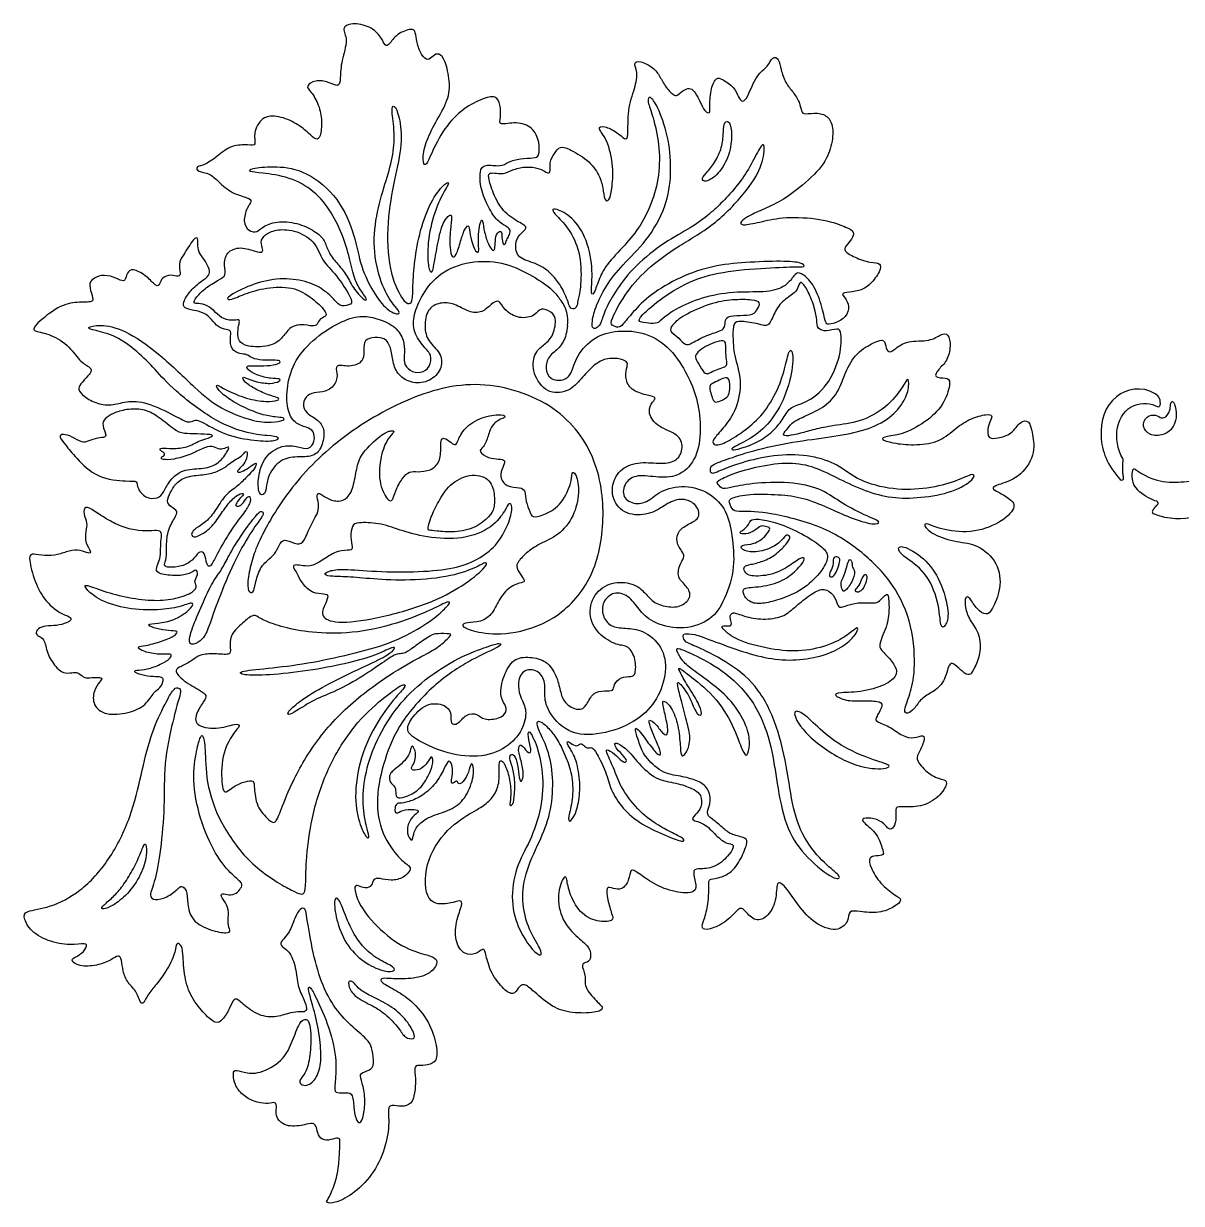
# Model space of a CAD drawing. Header units: millimetres. Extents: x -84 to 83, y -94 to 93.
# Drawn here: x -83.98 to -44.58, y -89.66 to -49.53 of the extents above; entities that cross this region are included whole.
import ezdxf

# ---------------------------------------------------------------- set-up
doc = ezdxf.new("R2010")
doc.units = ezdxf.units.MM
doc.header["$MEASUREMENT"] = 0
doc.layers.add('Default', color=18, linetype='Continuous')

msp = doc.modelspace()

# ---------------------------------------------------------------- linework, layer by layer
at = {"layer": 'Default', "color": 5}
for p, q in [((-46.574, -64.328), (-46.577, -64.324)), ((-46.568, -64.411), (-46.564, -64.371))]:
    msp.add_line(p, q, dxfattribs=at)
for centre, radius, start, end in [((-66.569, -59.64), 1.112, 350.9349, 38.8672), ((-65.288, -59.085), 0.143, 183.7725, 348.5789), ((-45.673, -62.441), 0.374, 349.1459, 58.9617), ((-45.371, -62.499), 0.0658, 240.1432, 349.1459), ((-44.893, -62.466), 0.0658, 20.8093, 184.0849), ((-46.629, -64.364), 0.0658, 354.1577, 33.0558), ((-46.617, -64.996), 0.0658, 222.8056, 10.6454), ((-45.575, -64.915), 0.698, 165.0265, 231.8094), ((-46.186, -64.752), 0.0658, 53.3091, 165.0265), ((-45.444, -65.845), 0.0658, 314.809, 73.521), ((-45.509, -66.146), 0.0658, 150.0931, 247.929)]:
    msp.add_arc(centre, radius, start, end, dxfattribs=at)
for points, degree in [([(-74.049, -56.624), (-74.194, -56.526), (-74.585, -56.322), (-75.299, -56.233), (-75.854, -56.417), (-76.015, -56.647), (-76.334, -56.603), (-76.53, -56.27), (-76.383, -55.781), (-76.201, -55.56), (-76.309, -55.462), (-76.89, -55.319), (-77.365, -54.902), (-77.649, -54.609), (-78.075, -54.584), (-78.129, -54.374), (-77.811, -54.364), (-77.355, -54.008), (-76.905, -53.655), (-76.303, -53.655), (-76.048, -53.69), (-76.19, -53.288), (-75.886, -52.676), (-75.299, -52.652), (-74.677, -52.931), (-74.258, -53.272), (-74.028, -53.516), (-73.881, -53.409), (-73.817, -52.855), (-73.925, -52.292), (-74.209, -51.817), (-74.405, -51.671), (-74.062, -51.436), (-73.597, -51.509), (-73.244, -51.715), (-73.205, -51.426), (-73.184, -50.806), (-72.919, -50.054), (-73.188, -49.677), (-72.836, -49.491), (-72.175, -49.614), (-71.793, -50.005), (-71.685, -50.309), (-71.548, -50.275), (-71.303, -49.873), (-70.74, -49.677), (-70.642, -49.81), (-70.62, -50.148), (-70.452, -50.622), (-70.207, -50.818), (-70.06, -50.622), (-69.854, -50.515), (-69.634, -50.755), (-69.463, -51.513), (-69.507, -52.106), (-69.979, -52.913), (-70.321, -53.586), (-70.425, -54.218), (-70.308, -54.407), (-70.187, -54.137), (-69.749, -53.175), (-69.111, -52.464), (-68.387, -52.074), (-67.888, -51.965), (-67.758, -52.286), (-67.737, -52.742), (-67.841, -53.015), (-67.209, -52.85), (-66.65, -53.045), (-66.411, -53.565), (-66.441, -54.056), (-66.593, -54.108), (-67.092, -54.108), (-67.504, -54.238), (-67.721, -54.411), (-68.324, -54.299), (-68.468, -54.521), (-68.449, -55.143), (-68.161, -55.805), (-67.874, -56.258), (-67.497, -56.46), (-67.4, -56.565), (-67.466, -56.752), (-67.544, -56.888), (-67.602, -57.071), (-67.688, -57.036), (-67.711, -56.713), (-67.727, -56.557), (-67.921, -56.682), (-67.933, -57.013), (-67.952, -57.246), (-68.038, -57.269), (-68.213, -56.958), (-68.33, -56.511), (-68.368, -56.122), (-68.466, -56.343), (-68.505, -56.701), (-68.516, -57.051), (-68.47, -57.324), (-68.594, -57.328), (-68.757, -56.908), (-68.816, -56.511), (-68.847, -56.355), (-68.983, -56.526), (-69.108, -56.908), (-69.262, -57.452), (-69.404, -57.506), (-69.489, -57.203), (-69.473, -56.52), (-69.385, -56.04), (-69.489, -56.013), (-69.769, -56.347), (-69.934, -57.257), (-70.026, -57.775), (-70.076, -58.017), (-70.18, -57.978), (-70.268, -57.395), (-70.145, -56.325), (-69.761, -55.347), (-69.462, -54.936), (-69.604, -54.905), (-70.076, -55.462), (-70.467, -56.429), (-70.675, -57.502), (-70.744, -58.412), (-70.736, -58.96), (-70.847, -59.095), (-71.078, -58.991), (-71.574, -57.981), (-71.637, -56.252), (-71.357, -54.812), (-71.082, -53.611), (-71.188, -52.656), (-71.389, -52.259), (-71.483, -52.43), (-71.338, -53.24), (-71.41, -54.081), (-71.675, -54.955), (-72.005, -56.061), (-72.108, -57.308), (-71.778, -58.541), (-71.374, -59.136), (-71.173, -59.337), (-71.228, -59.459), (-71.668, -59.257), (-72.145, -58.589), (-72.553, -57.696), (-72.728, -56.598), (-73.345, -55.308), (-74.516, -54.455), (-75.515, -54.379), (-76.283, -54.455), (-76.34, -54.578), (-75.937, -54.601), (-74.92, -54.743), (-74.086, -55.204), (-73.487, -55.945), (-73.079, -56.811), (-72.864, -57.636), (-72.699, -58.325), (-72.449, -58.697), (-72.276, -58.92), (-72.372, -58.978), (-72.795, -58.509), (-73.006, -58.029), (-73.332, -57.684), (-73.639, -57.276), (-73.717, -56.914), (-73.904, -56.723), (-74.049, -56.624)], 3), ([(-60.172, -53.213), (-60.178, -53.349), (-60.188, -53.676), (-60.423, -54.204), (-60.701, -54.578), (-60.941, -54.803), (-60.811, -54.962), (-60.331, -54.688), (-59.933, -53.968), (-59.871, -53.297), (-59.943, -52.826), (-60.149, -52.86), (-60.165, -53.077), (-60.172, -53.213)], 3), ([(-74.037, -58.991), (-74.189, -58.861), (-74.643, -58.509), (-75.502, -58.468), (-76.327, -58.66), (-76.866, -58.913), (-77.095, -58.93), (-76.978, -58.762), (-76.145, -58.367), (-75.269, -58.165), (-74.35, -58.28), (-73.77, -58.566), (-73.366, -58.964), (-73.181, -59.183), (-72.802, -59.082), (-72.802, -58.913), (-73.349, -58.036), (-73.845, -57.625), (-74.03, -56.918), (-74.802, -56.527), (-75.414, -56.534), (-75.798, -56.704), (-75.934, -56.966), (-75.832, -57.221), (-75.856, -57.323), (-76.036, -57.309), (-76.608, -57.096), (-77.108, -57.297), (-77.169, -57.773), (-77.084, -58.113), (-77.312, -58.225), (-77.852, -58.555), (-78.145, -58.884), (-78.213, -59.039), (-78.108, -59.06), (-77.821, -59.054), (-77.498, -59.285), (-77.276, -59.553), (-76.881, -59.655), (-76.613, -59.572), (-76.65, -59.732), (-76.708, -60.028), (-76.68, -60.343), (-76.409, -60.528), (-75.617, -60.543), (-75.17, -60.254), (-74.954, -59.853), (-74.531, -59.742), (-74.124, -59.844), (-73.985, -59.782), (-73.908, -59.551), (-73.64, -59.489), (-73.729, -59.289), (-73.885, -59.121), (-74.037, -58.991)], 3), ([(-77.931, -58.299), (-78.044, -58.384), (-78.327, -58.6), (-78.576, -59.044), (-78.535, -59.211), (-78.202, -59.286), (-77.82, -59.369), (-77.587, -59.585), (-77.371, -59.876), (-77.059, -59.951), (-76.914, -59.971), (-76.955, -60.208), (-76.936, -60.629), (-76.604, -60.782), (-76.388, -60.766), (-76.23, -60.92), (-75.876, -60.99), (-75.357, -60.974), (-75.232, -61.011), (-75.282, -61.115), (-75.689, -61.177), (-76.167, -61.181), (-76.404, -61.161), (-76.388, -61.294), (-76.043, -61.501), (-75.545, -61.618), (-75.251, -61.601), (-75.231, -61.701), (-75.586, -61.797), (-76.052, -61.728), (-76.466, -61.566), (-76.535, -61.549), (-76.511, -61.694), (-76.155, -61.942), (-75.665, -62.167), (-75.275, -62.263), (-75.282, -62.35), (-75.707, -62.408), (-76.38, -62.308), (-77.146, -61.98), (-77.439, -61.78), (-77.425, -61.918), (-77.122, -62.236), (-76.528, -62.581), (-75.862, -62.85), (-75.396, -62.919), (-75.113, -62.936), (-75.086, -63.022), (-75.517, -63.116), (-76.197, -63.067), (-77.301, -62.636), (-78.095, -61.998), (-79.353, -60.742), (-80.591, -59.898), (-81.409, -59.755), (-81.895, -59.883), (-81.578, -59.96), (-80.852, -60.139), (-80.11, -60.676), (-79.507, -61.289), (-78.908, -61.98), (-77.539, -63.031), (-76.444, -63.471), (-75.625, -63.555), (-75.251, -63.588), (-75.363, -63.742), (-76.079, -63.733), (-77.132, -63.546), (-78.044, -62.994), (-78.161, -63.026), (-78.371, -63.12), (-78.652, -62.97), (-79.703, -62.423), (-80.444, -62.34), (-80.929, -62.535), (-81.481, -62.479), (-81.949, -62.222), (-82.145, -61.964), (-82.066, -61.824), (-81.775, -61.486), (-81.644, -61.346), (-81.737, -61.205), (-82.065, -61.042), (-82.467, -60.435), (-83.155, -60.051), (-83.693, -60.005), (-83.623, -59.794), (-82.778, -59.113), (-82.146, -58.987), (-81.585, -59.029), (-81.641, -58.823), (-81.772, -58.388), (-81.664, -58.238), (-81.351, -58.06), (-80.906, -58.14), (-80.612, -58.318), (-80.509, -58.242), (-80.452, -57.929), (-80.195, -57.868), (-79.713, -58.186), (-79.456, -58.499), (-79.353, -58.41), (-79.292, -58.176), (-78.979, -58.055), (-78.684, -58.162), (-78.637, -58.045), (-78.718, -57.688), (-78.582, -57.464), (-78.163, -56.784), (-78.037, -56.817), (-78.079, -57.088), (-77.99, -57.378), (-77.789, -57.612), (-77.648, -57.907), (-77.648, -58.094), (-77.818, -58.215), (-77.931, -58.299)], 3), ([(-60.126, -63.223), (-59.994, -63.06), (-59.709, -62.679), (-59.522, -61.657), (-59.826, -60.787), (-59.851, -60.158), (-59.836, -59.691), (-59.62, -59.642), (-58.927, -59.74), (-58.634, -59.881), (-58.472, -59.428), (-58.191, -58.961), (-57.698, -58.69), (-57.615, -58.444), (-57.541, -58.247), (-57.279, -58.626), (-57.051, -59.226), (-56.984, -59.637), (-56.984, -59.919), (-56.676, -60.022), (-56.265, -59.883), (-56.152, -59.996), (-56.147, -60.767), (-56.602, -61.89), (-57.408, -62.48), (-57.887, -62.527), (-58.125, -62.958), (-58.426, -63.359), (-58.948, -63.761), (-59.497, -63.961), (-59.863, -64.06), (-59.908, -63.997), (-59.778, -63.908), (-59.064, -63.573), (-58.417, -62.926), (-57.958, -61.976), (-57.746, -60.898), (-57.903, -60.494), (-58.027, -61.055), (-58.251, -61.88), (-58.747, -62.76), (-59.335, -63.304), (-60.019, -63.763), (-60.429, -63.904), (-60.552, -63.797), (-60.502, -63.657), (-60.258, -63.386), (-60.126, -63.223)], 3), ([(-61.47, -59.449), (-61.25, -59.322), (-60.622, -59.035), (-59.85, -58.91), (-59.132, -58.922), (-58.889, -59.014), (-59.002, -59.236), (-59.14, -59.453), (-59.599, -59.453), (-60.067, -59.486), (-60.113, -59.674), (-60.129, -59.912), (-60.275, -59.987), (-60.897, -60.186), (-61.34, -60.475), (-61.499, -60.446), (-61.753, -60.154), (-62.008, -59.999), (-61.945, -59.799), (-61.691, -59.576), (-61.47, -59.449)], 3), ([(-57.064, -63.337), (-56.883, -63.292), (-56.458, -63.204), (-55.508, -63.094), (-54.626, -62.625), (-54.021, -61.851), (-53.889, -61.52), (-53.836, -61.846), (-53.968, -62.346), (-54.479, -62.967), (-55.31, -63.372), (-56.389, -63.584), (-57.594, -63.718), (-59.078, -64.017), (-60.009, -64.341), (-60.589, -64.535), (-60.622, -64.716), (-60.582, -64.897), (-60.21, -64.693), (-59.33, -64.386), (-58.158, -64.155), (-57.024, -64.237), (-56.165, -64.581), (-55.608, -65.084), (-54.39, -65.413), (-53.216, -65.367), (-52.214, -65.102), (-51.619, -64.78), (-51.594, -65.013), (-52.323, -65.484), (-53.486, -65.673), (-54.438, -65.688), (-55.345, -65.44), (-56.223, -65.028), (-57.065, -64.592), (-57.893, -64.433), (-58.959, -64.572), (-59.911, -64.855), (-60.422, -65.102), (-60.372, -65.187), (-60.199, -65.4), (-59.877, -65.291), (-58.949, -65.127), (-57.561, -65.137), (-56.679, -65.435), (-56.099, -65.896), (-55.07, -66.386), (-54.797, -66.485), (-55.015, -66.609), (-55.873, -66.341), (-56.602, -65.994), (-57.466, -65.641), (-58.265, -65.547), (-59.319, -65.522), (-59.948, -65.667), (-59.998, -65.791), (-59.839, -66.128), (-59.641, -66.128), (-58.664, -66.128), (-56.644, -66.653), (-55.337, -67.576), (-54.366, -68.567), (-53.699, -70.006), (-53.633, -71.645), (-53.816, -72.339), (-54.064, -72.949), (-53.905, -73.023), (-53.672, -72.864), (-53.449, -72.478), (-53.053, -72.279), (-52.641, -71.957), (-52.49, -71.226), (-52.319, -71.317), (-52.009, -71.601), (-51.795, -71.735), (-51.651, -71.521), (-51.41, -70.975), (-51.431, -70.29), (-51.806, -69.809), (-51.956, -69.397), (-51.945, -68.996), (-51.795, -69.033), (-51.544, -69.472), (-51.22, -69.672), (-51.04, -69.509), (-50.702, -68.761), (-50.795, -67.861), (-51.531, -67.217), (-52.186, -67.189), (-53.087, -66.917), (-53.387, -66.562), (-53.239, -66.524), (-52.857, -66.726), (-51.739, -66.897), (-50.74, -66.532), (-50.167, -65.986), (-50.396, -65.697), (-50.849, -65.451), (-51.051, -65.342), (-50.904, -65.233), (-50.103, -65.016), (-49.541, -64.203), (-49.65, -63.466), (-49.759, -63.013), (-50.07, -63.04), (-50.343, -63.504), (-50.861, -63.646), (-51.178, -63.657), (-51.189, -63.292), (-51.069, -63.002), (-51.003, -62.866), (-51.178, -62.8), (-51.762, -62.959), (-52.253, -63.273), (-52.771, -63.764), (-53.605, -63.884), (-54.335, -63.824), (-54.864, -63.672), (-54.652, -63.572), (-54.033, -63.506), (-53.192, -63.042), (-52.613, -62.434), (-52.411, -61.668), (-52.573, -61.578), (-53.036, -61.588), (-52.867, -61.289), (-52.547, -61.024), (-52.421, -60.48), (-52.507, -60.072), (-52.759, -60.072), (-53.111, -60.356), (-53.932, -60.299), (-54.345, -60.611), (-54.501, -60.738), (-54.652, -60.602), (-54.663, -60.238), (-55.015, -60.359), (-55.645, -60.701), (-56.047, -61.405), (-56.21, -62.023), (-56.699, -62.577), (-57.394, -62.879), (-57.822, -63.09), (-57.948, -63.257), (-58.191, -63.544), (-58.004, -63.569), (-57.545, -63.473), (-57.245, -63.381), (-57.064, -63.337)], 3), ([(-60.972, -60.651), (-60.898, -60.591), (-60.714, -60.472), (-60.38, -60.339), (-60.105, -60.305), (-60.085, -60.453), (-60.099, -60.745), (-60.043, -61.048), (-60.048, -61.19), (-60.275, -61.258), (-60.536, -61.354), (-60.734, -61.473), (-60.856, -61.382), (-61.074, -61.014), (-61.162, -60.83), (-61.047, -60.711), (-60.972, -60.651)], 3), ([(-75.884, -66.974), (-75.708, -66.618), (-75.132, -65.555), (-73.459, -63.735), (-70.997, -62.238), (-68.487, -61.552), (-65.742, -62.458), (-64.387, -64.365), (-64.167, -66.553), (-64.588, -68.499), (-65.893, -69.884), (-67.498, -70.356), (-68.584, -70.244), (-69.103, -70.05), (-69.008, -69.899), (-68.563, -69.916), (-68.079, -69.726), (-67.863, -69.207), (-67.496, -68.698), (-67.072, -68.547), (-66.899, -68.525), (-67.029, -68.334), (-67.232, -68.036), (-67.193, -67.863), (-66.838, -67.48), (-66.368, -67.195), (-65.696, -66.908), (-65.197, -66.199), (-65.052, -65.359), (-65.202, -64.779), (-65.342, -64.779), (-65.319, -65.149), (-65.717, -65.967), (-66.325, -66.272), (-66.699, -66.342), (-66.732, -66.159), (-66.91, -65.785), (-66.9, -65.411), (-67.06, -65.303), (-67.574, -65.298), (-67.799, -64.938), (-67.673, -64.624), (-67.565, -64.367), (-67.799, -64.343), (-68.161, -64.327), (-68.535, -64.074), (-68.339, -63.957), (-68.208, -63.7), (-68.091, -63.208), (-67.81, -62.998), (-67.567, -62.937), (-67.632, -62.811), (-68.301, -62.867), (-68.956, -63.227), (-69.214, -63.709), (-69.246, -63.859), (-69.377, -63.849), (-69.621, -63.615), (-69.799, -63.639), (-69.775, -63.929), (-69.808, -64.458), (-70.126, -64.748), (-70.594, -64.785), (-70.853, -64.754), (-71.096, -64.974), (-71.344, -65.442), (-71.423, -65.779), (-71.578, -65.793), (-71.929, -65.138), (-71.835, -64.193), (-71.601, -63.641), (-71.335, -63.407), (-71.447, -63.351), (-71.812, -63.491), (-72.492, -64.149), (-72.642, -64.58), (-72.735, -65.221), (-72.936, -65.712), (-73.358, -65.82), (-73.755, -65.633), (-73.989, -65.436), (-74.003, -65.689), (-73.882, -66.063), (-74.223, -66.581), (-74.429, -67.152), (-74.64, -67.292), (-75.075, -67.049), (-75.262, -67.175), (-75.388, -67.536), (-75.599, -67.713), (-75.95, -68.027), (-76.113, -68.612), (-76.151, -68.916), (-76.361, -68.897), (-76.361, -68.369), (-76.188, -67.69), (-76.06, -67.33), (-75.884, -66.974)], 3), ([(-60.491, -61.751), (-60.422, -61.716), (-60.239, -61.612), (-60.032, -61.556), (-59.941, -61.669), (-59.956, -62.08), (-60.018, -62.25), (-60.279, -62.378), (-60.486, -62.434), (-60.542, -62.278), (-60.627, -62.023), (-60.65, -61.819), (-60.559, -61.785), (-60.491, -61.751)], 3), ([(-80.834, -62.754), (-80.698, -62.705), (-80.336, -62.619), (-79.789, -62.663), (-79.328, -62.954), (-78.736, -63.456), (-78.46, -63.48), (-77.938, -63.496), (-77.509, -63.511), (-77.576, -63.603), (-77.984, -63.701), (-78.42, -63.962), (-78.927, -63.996), (-79.326, -63.956), (-79.359, -64.039), (-79.258, -64.1), (-79.166, -64.162), (-79.203, -64.232), (-79.326, -64.285), (-79.273, -64.371), (-78.899, -64.371), (-78.307, -64.202), (-77.861, -63.956), (-77.57, -63.879), (-77.349, -64.018), (-77.149, -64.002), (-76.971, -63.889), (-77.024, -64.079), (-77.376, -64.55), (-77.928, -64.688), (-78.582, -64.679), (-79.027, -65.069), (-79.211, -65.477), (-79.402, -65.698), (-79.846, -65.69), (-80.126, -65.333), (-80.111, -65.063), (-80.378, -65.115), (-81.494, -65.014), (-82.231, -64.277), (-82.565, -63.855), (-82.795, -63.567), (-82.665, -63.478), (-82.327, -63.574), (-81.981, -63.805), (-81.789, -63.739), (-81.463, -63.617), (-81.175, -63.617), (-81.183, -63.471), (-81.348, -63.117), (-81.148, -62.914), (-80.969, -62.803), (-80.834, -62.754)], 3), ([(-77.017, -64.534), (-77.096, -64.595), (-77.285, -64.74), (-77.742, -64.882), (-78.333, -64.903), (-78.768, -65.094), (-78.994, -65.489), (-79.136, -65.784), (-78.967, -65.989), (-78.714, -66.111), (-78.823, -66.321), (-79.111, -66.797), (-79.12, -67.383), (-79.127, -67.83), (-79.239, -67.965), (-79.072, -68.045), (-78.593, -68.006), (-78.225, -67.798), (-78.023, -67.479), (-77.848, -67.501), (-77.784, -67.725), (-77.729, -68.013), (-77.601, -68), (-77.397, -67.552), (-76.856, -66.633), (-76.421, -66.105), (-76.239, -65.773), (-76.288, -65.556), (-76.411, -65.687), (-76.596, -65.954), (-76.751, -65.954), (-76.78, -65.896), (-76.628, -65.679), (-76.436, -65.507), (-76.657, -65.507), (-76.985, -65.802), (-77.284, -66.241), (-77.599, -66.704), (-78.033, -66.974), (-78.238, -67.013), (-78.296, -66.87), (-78.141, -66.703), (-77.707, -66.451), (-77.416, -66.025), (-77.106, -65.533), (-76.688, -65.266), (-76.378, -64.941), (-76.107, -64.669), (-76.029, -64.437), (-76.184, -64.53), (-76.444, -64.735), (-76.688, -64.82), (-76.734, -64.747), (-76.525, -64.572), (-76.378, -64.32), (-76.358, -64.076), (-76.455, -64.084), (-76.56, -64.258), (-76.812, -64.375), (-76.938, -64.473), (-77.017, -64.534)], 3), ([(-46.552, -64.984), (-46.6, -64.728), (-46.568, -64.411)], 2), ([(-69.916, -66.794), (-69.773, -66.808), (-69.334, -66.86), (-68.572, -66.689), (-68.112, -66.283), (-67.962, -66.039), (-67.941, -65.542), (-68.112, -64.972), (-68.804, -64.817), (-69.517, -65.204), (-69.871, -65.794), (-70.136, -66.332), (-70.25, -66.731), (-70.189, -66.771), (-70.058, -66.779), (-69.916, -66.794)], 3), ([(-45.425, -65.782), (-45.591, -65.732), (-45.808, -65.62), (-46.007, -65.464)], 3), ([(-81.106, -66.41), (-80.938, -66.507), (-80.6, -66.673), (-80.058, -66.795), (-79.584, -66.786), (-79.313, -66.763), (-79.277, -66.93), (-79.327, -67.201), (-79.313, -67.599), (-79.381, -67.856), (-79.494, -68.104), (-79.404, -68.263), (-78.74, -68.33), (-78.311, -68.253), (-78.108, -68.064), (-78.026, -68.253), (-78.202, -68.524), (-78.073, -68.641), (-78.159, -68.863), (-78.784, -69.109), (-79.506, -69.18), (-80.405, -69.07), (-81.283, -68.848), (-81.967, -68.555), (-81.861, -68.785), (-81.393, -69.168), (-80.467, -69.461), (-79.362, -69.492), (-78.659, -69.383), (-78.19, -69.18), (-78.218, -69.383), (-78.738, -69.784), (-79.28, -69.925), (-79.794, -69.943), (-79.678, -70.051), (-79.244, -70.171), (-78.84, -70.189), (-78.72, -70.207), (-78.829, -70.369), (-79.306, -70.557), (-79.883, -70.709), (-80.104, -70.715), (-80.077, -70.829), (-79.559, -70.994), (-79.065, -70.973), (-78.925, -70.979), (-79.006, -71.164), (-79.44, -71.389), (-79.895, -71.524), (-80.241, -71.519), (-80.195, -71.632), (-79.749, -71.746), (-79.384, -71.749), (-79.249, -71.768), (-79.219, -71.895), (-79.33, -72.146), (-79.538, -72.233), (-79.81, -72.726), (-80.396, -72.999), (-81.209, -73.074), (-81.644, -72.723), (-81.608, -72.21), (-81.373, -71.902), (-81.293, -71.806), (-81.361, -71.776), (-81.682, -71.768), (-81.909, -71.819), (-82.109, -71.604), (-82.255, -71.589), (-82.558, -71.66), (-82.836, -71.495), (-83.183, -71.015), (-83.254, -70.49), (-83.423, -70.389), (-83.594, -70.3), (-83.506, -70.098), (-83.241, -70.017), (-82.862, -70.018), (-82.503, -69.92), (-82.339, -69.811), (-82.382, -69.71), (-82.736, -69.604), (-83.295, -69.161), (-83.648, -68.419), (-83.838, -67.603), (-83.671, -67.566), (-83.26, -67.638), (-82.826, -67.618), (-82.435, -67.45), (-82.044, -67.43), (-81.761, -67.571), (-81.66, -67.516), (-81.897, -67.21), (-81.877, -66.775), (-81.799, -66.523), (-81.963, -66.211), (-81.9, -65.911), (-81.61, -66.091), (-81.274, -66.313), (-81.106, -66.41)], 3), ([(-76.18, -66.399), (-76.309, -66.566), (-76.705, -67.107), (-77.053, -67.727), (-77.255, -68.143), (-77.584, -68.548), (-77.957, -69.416), (-78.308, -70.219), (-78.391, -70.722), (-78.027, -70.589), (-77.795, -70.381), (-77.611, -69.833), (-77.176, -68.639), (-76.626, -67.434), (-76.056, -66.541), (-75.81, -66.242), (-75.836, -66.141), (-75.932, -66.106), (-76.051, -66.233), (-76.18, -66.399)], 3), ([(-71.166, -66.759), (-70.9, -66.844), (-70.301, -67.018), (-69.022, -67.103), (-68.004, -66.682), (-67.567, -66.055), (-67.467, -65.804), (-67.326, -65.924), (-67.427, -66.441), (-67.828, -67.244), (-68.444, -67.728), (-69.193, -68.053), (-70.296, -68.182), (-71.859, -68.19), (-73.069, -68.077), (-73.559, -68.126), (-73.804, -68.263), (-73.613, -68.337), (-73.084, -68.337), (-72.265, -68.41), (-71.053, -68.494), (-69.514, -68.378), (-68.565, -68.038), (-68.194, -67.796), (-68.228, -68.026), (-69.013, -68.652), (-70.159, -69.276), (-72.002, -69.795), (-73.416, -69.962), (-73.884, -69.691), (-73.759, -69.369), (-73.583, -68.98), (-73.726, -68.918), (-74.156, -68.918), (-74.553, -68.542), (-74.657, -68.241), (-74.854, -67.99), (-74.732, -67.928), (-74.49, -67.978), (-74.147, -67.999), (-73.801, -67.769), (-73.27, -67.425), (-72.819, -67.467), (-72.79, -67.367), (-72.869, -67.011), (-72.811, -66.581), (-72.644, -66.498), (-71.9, -66.506), (-71.433, -66.673), (-71.166, -66.759)], 3), ([(-45.566, -66.113), (-45.493, -65.986), (-45.397, -65.891)], 2), ([(-58.203, -69.094), (-57.983, -69.017), (-57.464, -68.809), (-56.857, -68.227), (-56.561, -67.694), (-56.701, -67.401), (-57.265, -67.001), (-58.13, -66.564), (-58.915, -66.371), (-59.261, -66.391), (-59.281, -66.564), (-59.542, -66.802), (-59.666, -66.852), (-59.419, -66.929), (-59.073, -66.775), (-58.907, -66.583), (-58.669, -66.66), (-58.542, -66.679), (-58.734, -66.976), (-59.108, -67.256), (-59.608, -67.248), (-59.562, -67.428), (-59.188, -67.551), (-58.515, -67.39), (-58.149, -67.082), (-58.034, -66.889), (-57.868, -66.974), (-57.964, -67.167), (-58.369, -67.601), (-58.83, -67.84), (-59.261, -67.929), (-59.492, -67.986), (-59.465, -68.171), (-59.296, -68.351), (-58.542, -68.305), (-57.976, -68.028), (-57.503, -67.663), (-57.368, -67.709), (-57.549, -67.997), (-58.049, -68.467), (-58.8, -68.698), (-59.523, -68.708), (-59.523, -68.919), (-59.265, -69.266), (-58.784, -69.266), (-58.423, -69.17), (-58.203, -69.094)], 3), ([(-53.958, -67.698), (-53.797, -67.818), (-53.288, -68.139), (-52.819, -69.194), (-52.79, -70.145), (-52.614, -70.033), (-52.455, -69.634), (-52.76, -68.461), (-53.318, -67.687), (-54.151, -67.229), (-54.256, -67.417), (-54.119, -67.577), (-53.958, -67.698)], 3), ([(-56.219, -67.853), (-56.235, -67.924), (-56.299, -68.153), (-56.434, -68.366), (-56.565, -68.359), (-56.575, -68.246), (-56.409, -67.962), (-56.458, -67.679), (-56.302, -67.661), (-56.203, -67.728), (-56.203, -67.782), (-56.219, -67.853)], 3), ([(-55.942, -67.903), (-55.967, -67.985), (-56.019, -68.202), (-56.125, -68.44), (-56.178, -68.564), (-56.125, -68.835), (-56.058, -68.878), (-55.774, -68.534), (-55.668, -68.127), (-55.806, -68.031), (-55.774, -67.854), (-55.87, -67.712), (-55.917, -67.822), (-55.942, -67.903)], 3), ([(-55.443, -68.4), (-55.474, -68.468), (-55.533, -68.645), (-55.71, -68.812), (-55.65, -68.876), (-55.498, -68.876), (-55.313, -68.574), (-55.267, -68.302), (-55.345, -68.238), (-55.411, -68.332), (-55.443, -68.4)], 3), ([(-57.61, -79.523), (-57.442, -79.747), (-57.081, -80.171), (-56.286, -80.452), (-55.889, -80.07), (-55.926, -79.683), (-55.571, -79.736), (-54.855, -79.805), (-54.336, -79.577), (-54.06, -79.338), (-54.309, -79.195), (-54.839, -78.798), (-55.184, -78.217), (-55.237, -77.888), (-54.972, -77.835), (-54.68, -77.835), (-54.76, -77.613), (-54.945, -77.024), (-55.528, -76.643), (-55.369, -76.537), (-54.935, -76.574), (-54.616, -76.823), (-54.548, -76.955), (-54.362, -76.908), (-54.272, -76.537), (-54.346, -76.15), (-54.07, -76.176), (-53.373, -76.191), (-52.739, -75.776), (-52.508, -75.298), (-52.692, -75.257), (-53.194, -75.084), (-53.626, -74.577), (-53.557, -74.404), (-53.326, -73.945), (-53.326, -73.692), (-53.684, -73.859), (-54.058, -73.79), (-54.537, -73.415), (-55.009, -73.271), (-54.986, -73.144), (-54.702, -72.684), (-54.887, -72.569), (-55.438, -72.569), (-56.005, -72.58), (-56.452, -72.366), (-56.266, -72.279), (-55.397, -72.279), (-54.536, -71.993), (-54.207, -71.64), (-54.356, -71.324), (-54.685, -70.935), (-54.954, -70.726), (-54.586, -70.054), (-54.518, -69.413), (-54.551, -69.173), (-54.551, -68.914), (-54.674, -68.97), (-54.874, -69.196), (-55, -69.256), (-55.538, -69.206), (-55.964, -69.319), (-56.253, -69.429), (-56.296, -69.23), (-56.468, -68.877), (-56.831, -68.714), (-57.248, -68.981), (-57.79, -69.411), (-58.116, -69.724), (-58.827, -69.823), (-59.49, -69.698), (-59.891, -69.51), (-59.966, -69.735), (-59.87, -69.965), (-59.95, -70.04), (-60.263, -69.99), (-60.192, -70.144), (-59.662, -70.561), (-58.377, -70.861), (-57.367, -70.903), (-56.376, -70.617), (-55.846, -70.263), (-55.583, -70.012), (-55.592, -70.229), (-55.967, -70.646), (-56.628, -71.007), (-57.579, -71.206), (-58.517, -71.168), (-59.488, -70.914), (-60.637, -70.492), (-61.174, -70.281), (-61.533, -70.281), (-61.545, -70.353), (-61.495, -70.585), (-61.072, -70.712), (-59.94, -71.288), (-58.926, -72.12), (-58.26, -73.571), (-57.942, -75.222), (-57.767, -76.569), (-57.186, -77.659), (-56.434, -78.348), (-56.123, -78.591), (-56.417, -78.676), (-57.48, -77.789), (-58.072, -76.856), (-58.367, -75.315), (-58.498, -74.196), (-59.003, -72.677), (-60.081, -71.564), (-61.165, -71.001), (-61.728, -70.754), (-61.799, -70.803), (-61.573, -71.226), (-61.2, -71.529), (-60.495, -72.022), (-59.795, -72.642), (-59.301, -73.546), (-59.265, -74.089), (-59.355, -74.48), (-59.506, -74.36), (-59.807, -73.413), (-60.47, -72.371), (-61.435, -71.617), (-61.736, -71.394), (-61.652, -71.587), (-61.362, -72.111), (-60.94, -72.744), (-60.88, -73.136), (-61.121, -72.992), (-61.314, -72.401), (-61.706, -71.888), (-61.754, -71.961), (-61.622, -72.491), (-61.422, -73.284), (-61.259, -73.827), (-61.418, -74.371), (-61.605, -74.505), (-61.63, -74.213), (-61.68, -73.496), (-61.892, -72.814), (-62.223, -72.507), (-62.248, -72.675), (-62.1, -73.234), (-62.026, -73.729), (-62.199, -73.753), (-62.456, -73.348), (-62.743, -73.15), (-62.668, -73.432), (-62.46, -73.936), (-62.263, -74.381), (-62.361, -74.47), (-62.717, -74.025), (-63.128, -73.447), (-63.202, -73.506), (-63.029, -74.025), (-62.881, -74.431), (-62.286, -75.037), (-61.61, -75.129), (-61.083, -75.263), (-60.707, -75.482), (-60.554, -75.968), (-60.78, -76.419), (-60.594, -76.544), (-60.118, -76.945), (-59.908, -77.131), (-59.366, -77.221), (-59.351, -77.407), (-59.552, -77.933), (-59.927, -78.479), (-60.524, -78.644), (-60.674, -78.629), (-60.664, -78.88), (-60.674, -79.466), (-60.825, -80.043), (-60.95, -80.319), (-60.679, -80.384), (-60.027, -80.083), (-59.636, -79.582), (-59.476, -79.632), (-59.141, -80.083), (-58.69, -79.983), (-58.339, -79.371), (-58.384, -78.644), (-58.088, -78.83), (-57.778, -79.3), (-57.61, -79.523)], 3), ([(-74.906, -70.115), (-74.611, -70.181), (-73.932, -70.287), (-72.429, -70.262), (-70.858, -69.811), (-69.905, -69.367), (-69.489, -69.157), (-69.468, -69.248), (-69.747, -69.549), (-70.389, -70.045), (-71.499, -70.633), (-72.866, -70.985), (-74.317, -71.306), (-75.734, -71.472), (-76.728, -71.563), (-76.562, -71.7), (-75.692, -71.708), (-74.296, -71.555), (-72.992, -71.306), (-72.096, -71.054), (-71.454, -70.756), (-71.33, -70.735), (-71.388, -70.855), (-71.719, -71.096), (-72.726, -71.56), (-73.888, -72.122), (-74.667, -72.631), (-75.019, -72.963), (-74.99, -73.066), (-74.75, -72.954), (-74.108, -72.519), (-73.354, -72.25), (-72.43, -71.741), (-71.644, -71.182), (-71.311, -70.96), (-71.121, -70.969), (-70.979, -70.947), (-70.603, -70.659), (-70.096, -70.312), (-69.94, -70.28), (-69.414, -70.28), (-69.446, -70.358), (-69.844, -70.733), (-70.293, -70.985), (-71.103, -71.397), (-72.727, -72.492), (-74.066, -73.899), (-74.928, -75.472), (-75.272, -76.42), (-75.418, -76.754), (-75.602, -76.676), (-76.082, -76.159), (-76.133, -75.495), (-76.142, -75.257), (-76.426, -75.298), (-76.852, -75.472), (-77.104, -75.724), (-77.25, -75.586), (-77.263, -74.391), (-76.837, -73.64), (-76.585, -73.398), (-76.732, -73.32), (-77.42, -73.564), (-78.199, -73.417), (-78.107, -72.959), (-77.832, -72.556), (-77.732, -72.387), (-77.956, -72.226), (-78.657, -71.823), (-78.863, -71.503), (-78.634, -71.411), (-78.222, -71.189), (-78.006, -70.996), (-77.489, -70.95), (-76.93, -71.028), (-76.949, -70.813), (-76.976, -70.346), (-76.587, -69.966), (-76.175, -69.608), (-76.023, -69.709), (-75.703, -69.892), (-75.202, -70.049), (-74.906, -70.115)], 3), ([(-79.231, -72.798), (-79.365, -73.07), (-79.692, -73.785), (-79.977, -75.071), (-80.305, -76.486), (-81.048, -78.028), (-82.049, -79.087), (-83.098, -79.622), (-83.977, -79.706), (-83.988, -79.958), (-83.714, -80.473), (-82.958, -80.825), (-82.202, -80.881), (-81.794, -80.786), (-81.861, -81.032), (-82.157, -81.273), (-82.437, -81.368), (-82.101, -81.62), (-81.486, -81.581), (-80.987, -81.385), (-80.747, -81.188), (-80.637, -81.363), (-80.616, -81.765), (-80.454, -82.159), (-80.104, -82.478), (-80.025, -82.859), (-79.894, -82.88), (-79.776, -82.579), (-79.478, -82.229), (-79.076, -81.713), (-78.788, -81.046), (-78.808, -80.789), (-78.619, -80.846), (-78.559, -81.086), (-78.523, -81.99), (-78.294, -82.668), (-77.805, -83.249), (-77.432, -83.582), (-77.223, -83.442), (-76.962, -83.041), (-76.83, -82.66), (-76.649, -82.748), (-76.143, -83.226), (-75.501, -83.378), (-74.98, -83.19), (-74.631, -83.137), (-74.41, -83.165), (-74.33, -83.057), (-74.418, -82.748), (-74.679, -82.287), (-74.699, -81.645), (-74.948, -81.034), (-75.281, -80.902), (-75.201, -80.713), (-74.937, -80.472), (-74.744, -79.931), (-74.584, -79.61), (-74.383, -79.618), (-74.363, -79.858), (-74.143, -81.164), (-73.822, -82.285), (-73.319, -83.159), (-72.671, -83.767), (-72.184, -84.176), (-72.138, -84.417), (-72.022, -84.941), (-72.207, -85.15), (-72.558, -85.224), (-72.498, -85.432), (-72.364, -85.925), (-72.371, -86.552), (-72.505, -86.975), (-72.646, -86.887), (-72.752, -86.51), (-72.769, -85.911), (-72.981, -85.89), (-73.35, -85.925), (-73.428, -85.788), (-73.313, -85.121), (-73.444, -84.01), (-73.957, -82.794), (-74.256, -82.224), (-74.309, -82.354), (-74.228, -82.643), (-74.002, -83.428), (-73.861, -84.334), (-73.856, -84.993), (-74.067, -85.521), (-74.402, -85.698), (-74.613, -85.578), (-74.571, -85.419), (-74.36, -85.215), (-74.204, -84.552), (-74.204, -83.728), (-74.293, -83.398), (-74.448, -83.39), (-74.615, -83.534), (-74.876, -84.253), (-75.148, -84.816), (-75.979, -85.284), (-76.511, -85.214), (-76.834, -85.089), (-76.853, -85.299), (-76.817, -85.608), (-76.545, -85.991), (-76.143, -86.205), (-75.705, -86.293), (-75.456, -86.207), (-75.367, -86.281), (-75.397, -86.546), (-75.367, -86.798), (-75.096, -87.01), (-74.851, -87.042), (-74.528, -87.024), (-74.169, -86.919), (-74.042, -86.982), (-74.001, -87.182), (-73.9, -87.484), (-73.605, -87.534), (-73.297, -87.423), (-73.208, -87.468), (-73.224, -87.699), (-73.243, -88.319), (-73.361, -88.954), (-73.599, -89.489), (-73.71, -89.632), (-73.536, -89.679), (-73.012, -89.521), (-72.25, -88.902), (-71.749, -88.057), (-71.516, -87.079), (-71.602, -86.386), (-71.474, -86.31), (-71.123, -86.382), (-70.779, -86.309), (-70.663, -85.922), (-70.637, -85.406), (-70.701, -84.998), (-70.564, -84.955), (-70.233, -84.985), (-69.906, -84.831), (-69.906, -84.337), (-70.157, -83.482), (-70.798, -82.73), (-71.378, -82.378), (-71.873, -82.12), (-71.821, -81.999), (-71.606, -82.008), (-70.897, -82.051), (-70.166, -81.9), (-69.865, -81.492), (-69.981, -81.277), (-70.402, -81.191), (-71.335, -80.847), (-72.363, -79.857), (-72.69, -79.195), (-72.741, -78.851), (-72.604, -78.838), (-72.354, -78.975), (-72.118, -78.859), (-72.096, -78.623), (-71.882, -78.593), (-71.486, -78.705), (-71.035, -78.598), (-70.798, -78.305), (-70.837, -78.189), (-71.172, -77.983), (-71.817, -77.136), (-72.032, -75.909), (-71.71, -74.551), (-71.221, -73.309), (-69.935, -71.904), (-68.69, -71.118), (-67.67, -70.689), (-67.761, -70.581), (-68.121, -70.699), (-69.157, -71.059), (-70.368, -71.847), (-71.26, -72.712), (-72.01, -73.92), (-72.359, -74.995), (-72.475, -75.989), (-72.323, -76.874), (-72.201, -77.214), (-72.29, -77.275), (-72.531, -76.862), (-72.756, -75.915), (-72.552, -74.473), (-71.943, -73.224), (-71.271, -72.376), (-70.934, -72.039), (-71.068, -71.972), (-71.62, -72.37), (-72.621, -73.226), (-73.525, -74.576), (-74.109, -76.118), (-74.377, -77.812), (-74.377, -78.793), (-74.409, -79.173), (-74.65, -79.154), (-76.186, -78.264), (-77.236, -76.876), (-77.779, -75.472), (-77.793, -74.235), (-77.864, -73.707), (-77.962, -73.755), (-78.092, -74.188), (-78.259, -75.224), (-78.006, -76.577), (-77.467, -77.837), (-76.838, -78.548), (-76.501, -78.786), (-76.588, -78.935), (-76.733, -79.135), (-76.998, -79.188), (-77.227, -79.099), (-77.298, -79.205), (-77.101, -79.414), (-76.979, -79.768), (-77.057, -80.142), (-76.931, -80.398), (-77.018, -80.485), (-77.609, -80.398), (-78.286, -80.056), (-78.416, -79.453), (-78.416, -78.981), (-78.632, -78.843), (-78.699, -78.942), (-79.109, -79.277), (-79.531, -79.356), (-79.739, -79.238), (-79.503, -78.706), (-79.321, -77.692), (-79.172, -76.123), (-79.231, -74.74), (-78.887, -73.151), (-78.682, -72.43), (-78.605, -72.192), (-78.751, -72.101), (-78.887, -72.156), (-79.097, -72.527), (-79.231, -72.798)], 3), ([(-56.958, -73.456), (-56.742, -73.654), (-56.208, -74.109), (-55.125, -74.58), (-54.34, -74.776), (-54.787, -74.933), (-55.91, -74.761), (-57.417, -73.744), (-57.888, -72.865), (-57.503, -72.92), (-57.173, -73.257), (-56.958, -73.456)], 3), ([(-68.718, -76.364), (-68.944, -76.496), (-69.585, -76.871), (-70.384, -78.11), (-70.307, -79.534), (-69.451, -79.465), (-69.25, -79.386), (-69.06, -79.357), (-69.072, -79.547), (-69.339, -80.279), (-69.238, -80.975), (-68.881, -81.243), (-68.494, -81.142), (-68.316, -80.951), (-68.262, -81.169), (-68.093, -81.847), (-67.627, -82.413), (-67.31, -82.598), (-67.151, -82.323), (-66.981, -82.164), (-66.717, -82.36), (-66.054, -82.964), (-65.445, -83.192), (-64.572, -83.197), (-64.176, -83.055), (-64.465, -82.816), (-64.937, -82.284), (-64.826, -81.913), (-65.049, -81.507), (-64.785, -81.472), (-64.658, -81.32), (-64.719, -80.955), (-65.013, -80.711), (-65.634, -80.154), (-65.862, -79.251), (-65.624, -78.539), (-65.497, -78.529), (-65.456, -79.046), (-65.065, -79.808), (-64.456, -80.112), (-63.883, -80.066), (-63.959, -79.848), (-64.122, -79.331), (-64.172, -78.848), (-63.924, -78.96), (-63.622, -79.012), (-63.368, -78.683), (-63.343, -78.241), (-63.089, -78.403), (-62.566, -78.802), (-61.81, -79.107), (-61.059, -79.122), (-61.12, -78.731), (-61.236, -78.274), (-60.973, -78.295), (-60.414, -78.243), (-59.932, -77.776), (-59.755, -77.431), (-60.069, -77.441), (-60.409, -77.167), (-60.841, -76.685), (-61.297, -76.644), (-61.15, -76.456), (-60.895, -76.213), (-60.905, -75.746), (-61.21, -75.553), (-61.758, -75.35), (-62.478, -75.264), (-63.075, -74.687), (-63.467, -74.17), (-63.861, -73.958), (-63.88, -74.068), (-63.77, -74.25), (-63.453, -74.542), (-63.467, -74.677), (-63.613, -74.644), (-63.869, -74.37), (-64.179, -74.177), (-64.146, -74.348), (-63.869, -74.914), (-63.657, -75.558), (-63, -76.391), (-62.353, -76.826), (-61.893, -77.068), (-61.455, -77.285), (-61.534, -77.381), (-61.985, -77.214), (-62.987, -76.776), (-63.613, -76.233), (-64.031, -75.577), (-64.139, -75.013), (-64.503, -74.3), (-64.653, -74.13), (-64.774, -74.191), (-64.895, -74.122), (-65.037, -73.98), (-65.11, -74.13), (-65.325, -74.057), (-65.483, -73.899), (-65.503, -74.057), (-65.224, -74.393), (-65.041, -75.171), (-65.06, -75.884), (-65.208, -76.478), (-65.423, -76.724), (-65.462, -76.568), (-65.287, -75.935), (-65.294, -75.153), (-65.501, -74.517), (-65.813, -73.869), (-66.056, -73.556), (-66.407, -73.224), (-66.544, -73.283), (-66.478, -73.517), (-66.087, -74.307), (-65.938, -75.276), (-66.036, -76.43), (-66.417, -77.335), (-66.963, -78.473), (-67.033, -79.509), (-66.801, -80.359), (-66.354, -81.05), (-66.35, -81.28), (-66.64, -81.096), (-67.133, -80.396), (-67.432, -79.406), (-67.249, -78.21), (-66.745, -77.376), (-66.334, -76.214), (-66.284, -74.997), (-66.54, -73.963), (-66.835, -73.48), (-66.81, -73.881), (-66.665, -74.352), (-66.835, -74.358), (-67.073, -73.963), (-67.18, -74.226), (-67.029, -74.653), (-66.948, -75.168), (-67.086, -75.387), (-67.123, -75.124), (-67.18, -74.618), (-67.34, -74.329), (-67.471, -74.461), (-67.382, -74.713), (-67.261, -75.17), (-67.27, -75.764), (-67.326, -76.123), (-67.471, -76.157), (-67.396, -75.879), (-67.41, -75.324), (-67.569, -74.778), (-67.724, -74.548), (-67.83, -74.671), (-67.768, -75.232), (-67.906, -75.736), (-68.228, -76.073), (-68.492, -76.231), (-68.718, -76.364)], 3), ([(-71.263, -74.825), (-71.187, -74.762), (-70.989, -74.592), (-70.837, -74.357), (-70.787, -74.066), (-70.698, -74.146), (-70.621, -74.39), (-70.682, -74.686), (-70.815, -74.861), (-70.759, -74.944), (-70.44, -74.903), (-70.227, -74.667), (-70.122, -74.426), (-70.011, -74.57), (-70.163, -75.074), (-70.488, -75.582), (-70.925, -75.831), (-71.277, -75.9), (-71.327, -75.762), (-71.314, -75.485), (-71.535, -75.354), (-71.549, -75.091), (-71.447, -74.972), (-71.339, -74.889), (-71.263, -74.825)], 3), ([(-71.048, -76.036), (-70.944, -76.019), (-70.654, -75.937), (-70.16, -75.625), (-69.772, -75.113), (-69.581, -74.652), (-69.484, -74.583), (-69.379, -74.777), (-69.393, -75.151), (-69.454, -75.373), (-69.36, -75.381), (-69.235, -75.257), (-69.207, -75.379), (-69.093, -75.415), (-68.857, -75.096), (-68.782, -74.702), (-68.699, -74.688), (-68.627, -75.087), (-68.912, -75.85), (-69.348, -76.266), (-70.109, -76.462), (-70.55, -76.753), (-70.716, -77.044), (-70.733, -77.308), (-70.822, -77.321), (-70.974, -76.997), (-70.83, -76.554), (-70.525, -76.346), (-70.564, -76.268), (-71.021, -76.246), (-71.279, -76.407), (-71.354, -76.365), (-71.348, -76.157), (-71.279, -76.041), (-71.153, -76.054), (-71.048, -76.036)], 3), ([(-80.084, -77.933), (-80.16, -78.106), (-80.355, -78.495), (-80.7, -78.995), (-80.996, -79.299), (-81.37, -79.603), (-81.293, -79.672), (-80.968, -79.563), (-80.448, -79.169), (-79.961, -78.479), (-79.779, -77.797), (-79.819, -77.391), (-79.9, -77.46), (-80.009, -77.761), (-80.084, -77.933)], 3), ([(-73.097, -79.706), (-73.022, -79.9), (-72.804, -80.445), (-72.338, -81.072), (-71.782, -81.443), (-71.316, -81.643), (-71.373, -81.799), (-71.791, -81.766), (-72.514, -81.419), (-73.098, -80.754), (-73.383, -79.875), (-73.431, -79.248), (-73.255, -79.281), (-73.173, -79.512), (-73.097, -79.706)], 3), ([(-72.516, -82.398), (-72.417, -82.477), (-72.136, -82.626), (-71.504, -82.925), (-70.971, -83.377), (-70.672, -83.899), (-70.662, -84.099), (-71.028, -84.042), (-71.171, -83.733), (-71.694, -83.177), (-72.155, -82.916), (-72.787, -82.607), (-72.962, -82.179), (-72.896, -82.07), (-72.73, -82.15), (-72.615, -82.318), (-72.516, -82.398)], 3)]:
    msp.add_open_spline(points, degree=degree, dxfattribs=at)
for points, knots in [([(-65.431, -59.094), (-65.434, -59.04), (-65.502, -58.872), (-65.626, -58.599), (-65.763, -58.361), (-66.053, -57.989), (-66.545, -57.666), (-67.203, -57.524), (-67.27, -57.015), (-67.133, -56.697), (-66.789, -56.472), (-67.038, -56.336), (-67.633, -55.995), (-67.985, -55.391), (-68.176, -54.764), (-68.16, -54.621), (-67.979, -54.602), (-67.667, -54.669), (-67.317, -54.478), (-66.865, -54.389), (-66.457, -54.436), (-66.187, -54.611), (-66.037, -54.637), (-66.101, -54.261), (-65.919, -53.932), (-65.721, -53.686), (-65.472, -53.772), (-64.773, -54.146), (-64.365, -54.704), (-64.269, -55.119), (-64.221, -55.56), (-64.055, -55.592), (-63.996, -55.328), (-63.969, -55.136), (-63.942, -54.944), (-63.894, -54.44), (-64.114, -53.433), (-64.493, -53.065), (-64.245, -52.997), (-63.772, -53.223), (-63.519, -53.497), (-63.388, -53.433), (-63.451, -52.457), (-63.167, -51.71), (-63.072, -51.147), (-63.256, -50.868), (-63.02, -50.778), (-62.536, -51.026), (-62.325, -51.326), (-62.141, -51.71), (-61.82, -52.013), (-61.74, -51.97), (-61.474, -51.755), (-61.285, -51.717), (-61.134, -51.856), (-60.949, -52.215), (-60.818, -52.518), (-60.604, -52.619), (-60.646, -52.369), (-60.599, -51.709), (-60.404, -51.33), (-60.228, -51.411), (-59.778, -51.696), (-59.66, -52.062), (-59.521, -52.214), (-59.357, -52.083), (-59.038, -51.24), (-58.637, -51.004), (-58.503, -50.624), (-58.27, -50.723), (-58.222, -51.085), (-58.056, -51.563), (-57.794, -51.859), (-57.568, -52.212), (-57.513, -52.543), (-57.436, -52.622), (-56.954, -52.546), (-56.567, -52.693), (-56.412, -53.111), (-56.49, -53.789), (-56.822, -54.459), (-57.718, -55.253), (-58.367, -55.659), (-59.043, -55.947), (-59.407, -56.129), (-59.634, -56.32), (-59.507, -56.411), (-58.861, -56.269), (-58.118, -56.093), (-56.825, -56.155), (-55.984, -56.444), (-55.695, -56.611), (-55.794, -56.861), (-56.012, -57.107), (-56.091, -57.257), (-55.727, -57.483), (-55.146, -57.679), (-54.801, -57.66), (-54.817, -57.945), (-55.174, -58.429), (-55.55, -58.647), (-56.026, -58.667), (-56.169, -58.726), (-55.979, -58.897), (-55.857, -59.237), (-56.06, -59.593), (-56.461, -59.753), (-56.688, -59.77), (-56.705, -59.604), (-56.917, -58.77), (-57.257, -58.186), (-57.623, -57.965), (-57.749, -58.064), (-58.014, -58.464), (-58.631, -58.692), (-59.684, -58.634), (-60.805, -58.808), (-61.704, -59.171), (-62.237, -59.554), (-62.407, -59.748), (-62.705, -59.724), (-63.079, -59.69), (-63.028, -59.514), (-62.257, -58.835), (-61.229, -58.231), (-60.09, -57.936), (-58.435, -57.823), (-57.547, -57.8), (-57.391, -57.812), (-57.461, -57.662), (-58.125, -57.599), (-59.45, -57.651), (-60.518, -57.756), (-61.644, -58.136), (-62.694, -58.759), (-63.261, -59.355), (-63.616, -59.803), (-63.728, -59.885), (-63.989, -59.803), (-64.015, -59.646), (-63.56, -58.77), (-62.825, -57.888), (-61.682, -57.071), (-60.425, -56.378), (-59.271, -55.127), (-58.822, -54.323), (-58.737, -53.563), (-58.92, -53.696), (-59.256, -54.413), (-59.676, -55.03), (-60.22, -55.623), (-60.613, -55.995), (-61.265, -56.489), (-62.145, -56.934), (-63.207, -57.785), (-63.82, -58.586), (-64.205, -59.263), (-64.33, -59.725), (-64.44, -59.867), (-64.619, -59.945), (-64.66, -59.697), (-64.512, -59.116), (-64.126, -58.368), (-63.537, -57.655), (-62.671, -56.839), (-62.042, -55.588), (-61.927, -54.496), (-62.038, -53.34), (-62.424, -52.29), (-62.677, -51.971), (-62.779, -52.135), (-62.602, -52.557), (-62.357, -53.511), (-62.322, -54.564), (-62.558, -55.563), (-62.998, -56.44), (-63.494, -57.045), (-64.196, -57.762), (-64.416, -58.253), (-64.601, -58.818), (-64.694, -58.691), (-64.594, -58.011), (-64.788, -56.839), (-65.32, -56.086), (-65.904, -55.8), (-66.015, -55.87), (-65.889, -56.019), (-65.369, -56.558), (-65.005, -57.387), (-65.008, -58.517), (-65.122, -58.891), (-65.136, -59.053), (-65.148, -59.113)], [573.922702, 573.922702, 573.922702, 573.922702, 574.898226, 575.898226, 576.898226, 577.898226, 578.898226, 579.898226, 580.898226, 581.898226, 582.898226, 583.898226, 584.898226, 585.898226, 586.898226, 587.898226, 588.898226, 589.898226, 590.898226, 591.898226, 592.898226, 593.898226, 594.898226, 595.898226, 596.898226, 597.898226, 598.898226, 599.898226, 600.898226, 601.898226, 602.898226, 603.898226, 604.898226, 604.898226, 604.898226, 605.898226, 606.898226, 607.898226, 608.898226, 609.898226, 610.898226, 611.898226, 612.898226, 613.898226, 614.898226, 615.898226, 616.898226, 617.898226, 618.898226, 619.898226, 620.898226, 621.898226, 622.898226, 623.898226, 624.898226, 625.898226, 626.898226, 627.898226, 628.898226, 629.898226, 630.898226, 631.898226, 632.898226, 633.898226, 634.898226, 635.898226, 636.898226, 637.898226, 638.898226, 639.898226, 640.898226, 641.898226, 642.898226, 643.898226, 644.898226, 645.898226, 646.898226, 647.898226, 648.898226, 649.898226, 650.898226, 651.898226, 652.898226, 653.898226, 654.898226, 655.898226, 656.898226, 657.898226, 658.898226, 659.898226, 660.898226, 661.898226, 662.898226, 663.898226, 664.898226, 665.898226, 666.898226, 667.898226, 668.898226, 669.898226, 670.898226, 671.898226, 672.898226, 673.898226, 674.898226, 675.898226, 676.898226, 677.898226, 678.898226, 679.898226, 680.898226, 681.898226, 682.898226, 683.898226, 684.898226, 685.898226, 686.898226, 687.898226, 688.898226, 689.898226, 690.898226, 691.898226, 692.898226, 693.898226, 694.898226, 695.898226, 696.898226, 697.898226, 698.898226, 699.898226, 700.898226, 701.898226, 702.898226, 703.898226, 704.898226, 705.898226, 706.898226, 707.898226, 708.898226, 709.898226, 710.898226, 711.898226, 712.898226, 713.898226, 714.898226, 715.898226, 716.898226, 717.898226, 718.898226, 719.898226, 720.898226, 721.898226, 722.898226, 723.898226, 724.898226, 725.898226, 726.898226, 727.898226, 728.898226, 729.898226, 730.898226, 731.898226, 732.898226, 733.898226, 734.898226, 735.898226, 736.898226, 737.898226, 738.898226, 739.898226, 740.898226, 741.898226, 742.898226, 743.898226, 744.898226, 745.898226, 746.898226, 747.898226, 748.898226, 749.898226, 750.898226, 751.898226, 752.898226, 753.898226, 754.898226, 755.898226, 756.898226, 757.898226, 758.898226, 759.898226, 760.898226, 761.587992, 761.587992, 761.587992, 761.587992]), ([(-65.471, -59.815), (-65.486, -59.911), (-65.538, -60.219), (-65.729, -60.577), (-66.138, -60.833), (-66.248, -61.271), (-66.088, -61.644), (-65.615, -61.698), (-65.33, -61.466), (-65.198, -60.844), (-64.575, -60.16), (-63.785, -59.954), (-62.795, -60.014), (-61.943, -60.562), (-61.366, -61.505), (-61.06, -62.25), (-60.917, -63.211), (-61.013, -64.199), (-61.53, -64.891), (-62.274, -65.01), (-63.051, -64.851), (-63.497, -65.067), (-63.66, -65.601), (-63.239, -65.911), (-62.714, -65.813), (-62.276, -65.365), (-61.356, -65.208), (-60.523, -65.532), (-60.005, -66.174), (-59.85, -67.052), (-59.77, -68.146), (-60.172, -69.27), (-60.644, -69.89), (-61.64, -70.188), (-62.651, -69.898), (-63.047, -69.457), (-63.392, -68.968), (-63.904, -68.831), (-64.309, -69.201), (-64.297, -69.685), (-64.027, -70.061), (-63.514, -70.103), (-62.917, -70.132), (-62.218, -70.702), (-62.076, -71.57), (-62.393, -72.525), (-63.049, -73.247), (-64.164, -73.706), (-65.383, -73.778), (-66.155, -72.966), (-66.275, -72.403), (-66.202, -71.892), (-66.527, -71.459), (-67.086, -71.531), (-67.176, -72.098), (-67.072, -72.469), (-66.837, -72.873), (-66.978, -73.559), (-67.518, -74.185), (-68.495, -74.539), (-69.712, -74.348), (-70.742, -73.835), (-70.988, -73.549), (-70.782, -73.127), (-70.212, -72.578), (-69.528, -72.732), (-69.42, -73.056), (-69.472, -73.355), (-69.22, -73.41), (-68.927, -72.994), (-68.533, -73), (-68.342, -73.231), (-67.767, -73.183), (-67.52, -72.945), (-67.588, -72.693), (-67.804, -72.422), (-67.665, -71.705), (-67.323, -71.107), (-66.763, -71.061), (-66.177, -71.19), (-65.832, -71.714), (-65.721, -72.237), (-65.613, -72.649), (-65.083, -72.936), (-64.821, -72.745), (-64.619, -72.26), (-64.197, -72.223), (-63.889, -72.245), (-63.919, -72.023), (-63.657, -71.74), (-63.288, -71.746), (-63.158, -71.7), (-63.134, -71.153), (-63.402, -70.661), (-63.756, -70.713), (-64.458, -70.312), (-64.797, -69.621), (-64.551, -68.829), (-63.889, -68.487), (-63.158, -68.574), (-62.775, -68.959), (-62.559, -69.236), (-62.014, -69.412), (-61.512, -69.344), (-61.219, -68.968), (-61.456, -68.635), (-61.751, -68.364), (-61.674, -67.927), (-61.483, -67.695), (-61.536, -67.532), (-61.813, -67.156), (-61.705, -66.762), (-61.345, -66.544), (-60.92, -66.351), (-61.08, -65.842), (-61.634, -65.642), (-62.137, -65.879), (-62.583, -66.218), (-63.415, -66.298), (-63.954, -65.811), (-63.978, -65.124), (-63.608, -64.585), (-62.9, -64.422), (-62.176, -64.53), (-61.674, -64.379), (-61.513, -63.871), (-61.741, -63.464), (-62.492, -63.231), (-62.769, -62.707), (-62.572, -62.384), (-62.433, -62.243), (-62.707, -62.187), (-63.277, -62.043), (-63.524, -61.649), (-63.465, -61.243), (-63.404, -61.058), (-63.616, -60.934), (-64.186, -60.885), (-64.648, -61.193), (-65.073, -61.693), (-65.458, -62.084), (-66.189, -62.131), (-66.685, -61.437), (-66.629, -60.736), (-66.29, -60.468), (-65.972, -60.21), (-65.833, -59.581), (-65.996, -59.341), (-66.412, -59.172), (-66.542, -59.47), (-67.111, -59.601), (-67.656, -59.272), (-67.785, -58.896), (-68.072, -59.062), (-68.365, -59.38), (-68.828, -59.364), (-69.328, -59.041), (-69.811, -59.004), (-70.259, -59.225), (-70.36, -59.848), (-70.24, -60.341), (-69.774, -60.712), (-69.719, -61.242), (-70.078, -61.672), (-70.654, -61.82), (-71.224, -61.542), (-71.418, -61.102), (-71.46, -60.587), (-71.656, -60.239), (-71.915, -60.202), (-72.352, -60.23), (-72.429, -60.523), (-72.361, -61), (-72.824, -61.24), (-73.364, -61.102), (-73.342, -61.339), (-73.278, -61.662), (-73.602, -62.058), (-74.032, -62.074), (-74.339, -62.141), (-74.508, -62.473), (-74.397, -62.779), (-73.925, -63.023), (-73.718, -63.358), (-73.821, -63.943), (-74.087, -64.262), (-74.596, -64.27), (-75.184, -64.29), (-75.654, -64.824), (-75.718, -65.254), (-75.752, -65.569), (-75.997, -65.583), (-76.02, -64.963), (-75.81, -64.251), (-75.182, -63.838), (-74.615, -63.928), (-74.28, -64.034), (-74.057, -63.749), (-74.105, -63.37), (-74.336, -63.267), (-74.775, -63.142), (-75.036, -62.667), (-75.036, -61.866), (-74.784, -60.978), (-74.073, -60.198), (-73.12, -59.613), (-72.441, -59.441), (-71.896, -59.571), (-71.3, -59.837), (-71.031, -60.307), (-71.014, -60.736), (-71.066, -61.07), (-70.862, -61.353), (-70.466, -61.444), (-70.141, -61.216), (-70.083, -60.794), (-70.343, -60.567), (-70.739, -60.015), (-70.725, -59.455), (-70.444, -58.76), (-69.843, -57.981), (-68.8, -57.587), (-67.696, -57.619), (-66.741, -58.049), (-65.981, -58.562), (-65.813, -58.803), (-65.717, -58.926), (-65.703, -58.942)], [385.955136, 385.955136, 385.955136, 385.955136, 386.466432, 387.466432, 388.466432, 389.466432, 390.466432, 391.466432, 392.466432, 393.466432, 394.466432, 395.466432, 396.466432, 397.466432, 398.466432, 399.466432, 400.466432, 401.466432, 402.466432, 403.466432, 404.466432, 405.466432, 406.466432, 407.466432, 408.466432, 409.466432, 410.466432, 411.466432, 412.466432, 413.466432, 414.466432, 415.466432, 416.466432, 417.466432, 418.466432, 419.466432, 420.466432, 421.466432, 422.466432, 423.466432, 424.466432, 425.466432, 426.466432, 427.466432, 428.466432, 429.466432, 430.466432, 431.466432, 432.466432, 433.466432, 434.466432, 435.466432, 436.466432, 437.466432, 438.466432, 439.466432, 440.466432, 441.466432, 442.466432, 443.466432, 444.466432, 445.466432, 446.466432, 447.466432, 448.466432, 449.466432, 450.466432, 451.466432, 452.466432, 453.466432, 454.466432, 455.466432, 456.466432, 457.466432, 458.466432, 459.466432, 460.466432, 461.466432, 462.466432, 463.466432, 464.466432, 465.466432, 466.466432, 467.466432, 468.466432, 469.466432, 470.466432, 471.466432, 472.466432, 473.466432, 474.466432, 475.466432, 476.466432, 477.466432, 478.466432, 479.466432, 480.466432, 481.466432, 482.466432, 483.466432, 484.466432, 485.466432, 486.466432, 487.466432, 488.466432, 489.466432, 490.466432, 491.466432, 492.466432, 493.466432, 494.466432, 495.466432, 496.466432, 497.466432, 498.466432, 499.466432, 500.466432, 501.466432, 502.466432, 503.466432, 504.466432, 505.466432, 506.466432, 507.466432, 508.466432, 509.466432, 510.466432, 511.466432, 512.466432, 513.466432, 514.466432, 515.466432, 516.466432, 517.466432, 518.466432, 519.466432, 520.466432, 521.466432, 522.466432, 523.466432, 524.466432, 525.466432, 526.466432, 527.466432, 528.466432, 529.466432, 530.466432, 531.466432, 532.466432, 533.466432, 534.466432, 535.466432, 536.466432, 537.466432, 538.466432, 539.466432, 540.466432, 541.466432, 542.466432, 543.466432, 544.466432, 545.466432, 546.466432, 547.466432, 548.466432, 549.466432, 550.466432, 551.466432, 552.466432, 553.466432, 554.466432, 555.466432, 556.466432, 557.466432, 558.466432, 559.466432, 560.466432, 561.466432, 562.466432, 563.466432, 564.466432, 565.466432, 566.466432, 567.466432, 568.466432, 569.466432, 570.466432, 571.466432, 572.466432, 573.466432, 574.466432, 575.466432, 576.466432, 577.466432, 578.466432, 579.466432, 580.466432, 581.466432, 582.466432, 583.466432, 584.466432, 585.466432, 586.466432, 587.466432, 588.466432, 589.466432, 590.466432, 591.466432, 592.466432, 593.466432, 594.466432, 595.466432, 596.466432, 597.466432, 598.466432, 599.466432, 600.466432, 601.466432, 602.466432, 603.466432, 604.466432, 605.466432, 606.466432, 607.466432, 608.466432, 609.466432, 609.629722, 609.629722, 609.629722, 609.629722]), ([(-45.481, -62.121), (-45.935, -61.847), (-47.065, -62.089), (-47.487, -63.549), (-47.11, -64.56), (-46.665, -65.041)], [21.252428, 21.252428, 21.252428, 21.252428, 23.62481, 26.416371, 29.054951, 29.054951, 29.054951, 29.054951]), ([(-46.146, -64.699), (-45.59, -65.114), (-44.436, -65.223), (-43.077, -64.742), (-42.041, -63.676), (-41.395, -62.586), (-40.745, -62.159), (-40.284, -62.204)], [56.37226, 56.37226, 56.37226, 56.37226, 58.627536, 60.907679, 63.187822, 65.467966, 67.529491, 67.529491, 67.529491, 67.529491]), ([(-46.577, -64.324), (-46.766, -64.033), (-46.886, -63.207), (-46.313, -62.392), (-45.599, -62.444), (-45.404, -62.556)], [30.311816, 30.311816, 30.311816, 30.311816, 31.940419, 33.569021, 34.974427, 34.974427, 34.974427, 34.974427]), ([(-44.832, -62.443), (-44.714, -62.753), (-44.792, -63.27), (-45.197, -63.559), (-45.683, -63.554), (-45.939, -63.241), (-45.78, -62.856), (-45.434, -62.827), (-45.268, -62.978), (-45.083, -62.92), (-44.946, -62.655), (-44.959, -62.471)], [0.17051, 0.17051, 0.17051, 0.17051, 0.821443, 1.535326, 2.249208, 2.963091, 3.676974, 4.390857, 5.10474, 5.818623, 6.418046, 6.418046, 6.418046, 6.418046]), ([(-43.044, -65.792), (-43.4, -66.079), (-44.116, -66.389), (-45, -66.424), (-45.533, -66.207)], [78.112912, 78.112912, 78.112912, 78.112912, 80.11527, 82.26727, 82.26727, 82.26727, 82.26727])]:
    msp.add_open_spline(points, degree=3, knots=knots, dxfattribs=at)

doc.saveas('drawing.dxf')
